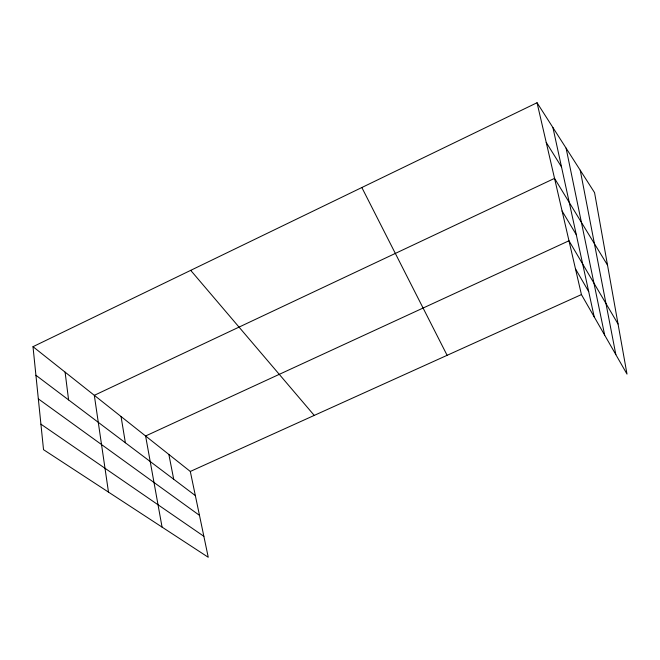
<?xml version="1.0" encoding="UTF-8"?>
<svg xmlns="http://www.w3.org/2000/svg" width="660" height="660" viewBox="0 0 660 660"><rect width="100%" height="100%" fill="white"/><g stroke="black" fill="none" stroke-linecap="round" stroke-linejoin="round"><path stroke-width="0.99" d="M33 346.682L190.303 471.454L208.246 557.271L43.527 449.683L33 346.682L537.042 102.729L594.561 192.637L627 374.096L581.427 294.575L537.042 102.729M190.303 471.454L581.427 294.575M40.92 424.165L203.866 536.316M38.338 398.879L199.477 515.353M35.92 375.26L195.352 495.594M190.699 270.352L314.242 415.404M546.232 142.453L561.511 166.947M607.522 265.138L554.54 178.373L94.322 395.323L108.487 492.112M562.089 211.002L576.287 234.688M618.04 324.002L568.978 240.768L145.596 435.988L162.063 527.109M575.47 268.834L588.695 291.613M361.845 187.523L447.117 355.319M552.923 127.553L594.206 316.882M566.09 148.137L604.692 335.181M168.853 454.435L173.712 479.259M580.239 170.247L615.838 354.626M121.052 416.526L125.375 442.778M65.093 372.141L68.59 399.919"/></g></svg>
